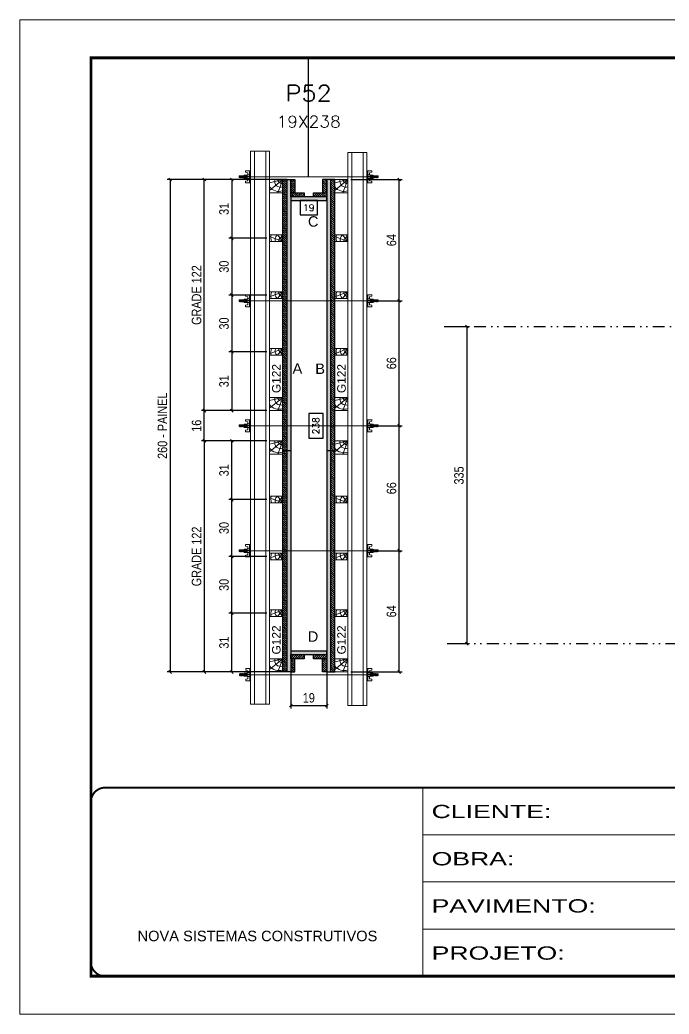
# Model space of a CAD drawing. Extents: x 2949 to 9203, y -16089 to 12527.
# Drawn here: x 2949 to 3635, y -11495 to -10445 of the extents above; entities that cross this region are included whole.
import ezdxf
from ezdxf.enums import TextEntityAlignment as Align

# ---------------------------------------------------------------- set-up
doc = ezdxf.new("R2010")
doc.units = 0
for name, pattern in [('CONTINUO', [0]), ('DASHED', [0.75, 0.5, -0.25]), ('DIVIDE2', [0.625, 0.25, -0.125, 0, -0.125, 0, -0.125]), ('HIDDEN', [0.375, 0.25, -0.125])]:
    doc.linetypes.add(name, pattern=pattern)
for name, color, linetype in [('CHAPA', 1, 'Continuous'), ('COTA', 241, 'Continuous'), ('Cota Seção (2x)', 4, 'Continuous'), ('cotas', 4, 'Continuous'), ('MEIO_PONT', 93, 'Continuous'), ('Nível', 160, 'Continuous'), ('Painéis', 200, 'Continuous'), ('SARRAFO', 251, 'Continuous'), ('Texto de Titulo', 7, 'Continuous'), ('Texto Qtd Sarr', 242, 'Continuous'), ('TEXTO_GERAL', 7, 'Continuous')]:
    doc.layers.add(name, color=color, linetype=linetype)
for name, color, linetype, lineweight in [('Folhas', 255, 'Continuous', 9), ('Hachura', 251, 'Continuous', 9), ('Madeira', 126, 'Continuous', 18), ('Perfil Metálico', 224, 'Continuous', 18), ('SARRAFO DE PRESSAO', 251, 'DASHED', 9), ('Texto Seção', 7, 'Continuous', 15)]:
    doc.layers.add(name, color=color, linetype=linetype, lineweight=lineweight)
doc.styles.add('ARIAL', font='arial.ttf')
doc.styles.add('COTA TECNICA', font='techl___.ttf', dxfattribs={"height": 10})
doc.styles.add('COTA TECNICA 2X', font='techl___.ttf', dxfattribs={"height": 10})
doc.styles.add('ROMANS', font='romans.shx')
doc.styles.add('SANSSERIF', font='sas_____.pfb')
doc.styles.add('Tecnologia', font='')
doc.styles.get('Tecnologia').set_extended_font_data('Forgotten Futurist')
doc.dimstyles.new('PAINEL', dxfattribs={"dimtxt": 10, "dimasz": 3, "dimexe": 3, "dimexo": 3, "dimgap": 3, "dimtad": 1, "dimdec": 1, "dimzin": 12, "dimdsep": 46, "dimtxsty": 'COTA TECNICA', "dimblk1": 'OBLIQUE', "dimblk2": 'OBLIQUE', "dimsah": 1, "dimcen": 0.9, "dimclrd": 4, "dimclre": 4, "dimclrt": 240, "dimadec": 1, "dimazin": 3, "dimtfac": 1, "dimtdec": 1, "dimtmove": 0, "dimatfit": 3, "dimfxl": 1, "dimtolj": 1, "dimtzin": 12, "dimarcsym": 0})
doc.dimstyles.new('SECAO PILAR', dxfattribs={"dimtxt": 10, "dimasz": 3, "dimexe": 3, "dimexo": 3, "dimgap": 3, "dimtad": 1, "dimdec": 1, "dimlfac": 0.5, "dimzin": 12, "dimdsep": 46, "dimtxsty": 'COTA TECNICA 2X', "dimblk1": 'OBLIQUE', "dimblk2": 'OBLIQUE', "dimsah": 1, "dimcen": 0.9, "dimclrd": 256, "dimclre": 256, "dimclrt": 256, "dimadec": 1, "dimazin": 3, "dimtfac": 1, "dimtdec": 1, "dimtmove": 0, "dimatfit": 3, "dimfxl": 1, "dimtolj": 1, "dimtzin": 12, "dimarcsym": 0})
doc.dimstyles.new('SECÇÃO 2', dxfattribs={"dimtxt": 7, "dimasz": 6, "dimexe": 0.18, "dimexo": 2, "dimgap": -4, "dimtad": 3, "dimdec": 1, "dimlfac": 0.5, "dimzin": 12, "dimdsep": 46, "dimtxsty": 'ROMANS', "dimblk": 'ARCHTICK', "dimcen": 0.09, "dimse1": 1, "dimse2": 1, "dimsd1": 1, "dimsd2": 1, "dimclrd": 180, "dimclre": 5, "dimclrt": 1, "dimadec": 0, "dimazin": 3, "dimtfac": 1, "dimtdec": 1, "dimtofl": 0, "dimtmove": 0, "dimatfit": 3, "dimldrblk": 'ARCHTICK', "dimfxl": 1, "dimtolj": 1, "dimtzin": 0, "dimarcsym": 0})
pattern_1 = [(135, (-19656.3511, -1489.446), (-1.12253202, -1.12253202), [])]
pattern_2 = [(135, (-19664.7511, -1624.4658), (-1.12253202, -1.12253202), [])]

# ---------------------------------------------------------------- blocks, each defined once
blk = doc.blocks.new('9999999999')
at = {"color": 30, "linetype": 'CONTINUO'}
for p, q in [((98564.6, 34230.2), (98564.6, 34429.4)), ((98564.6, 34379.6), (99584, 34379.6)), ((98564.6, 34329.8), (99488, 34329.8)), ((98564.6, 34280), (99488, 34280))]:
    blk.add_line(p, q, dxfattribs=at)
at = {"color": 30, "linetype": 'CONTINUO', "const_width": 2}
blk.add_lwpolyline([(99584, 34230.2), (99584, 34414.4, 0.414214), (99569, 34429.4), (98229, 34429.4, 0.414214), (98214, 34414.4), (98214, 34245.2, 0.414214), (98229, 34230.2), (99584, 34230.2)], format="xyb", dxfattribs=at)
at = {"layer": 'Folhas'}
blk.add_lwpolyline([(98139, 34190.2), (99624, 34190.2), (99624, 35240.2), (98139, 35240.2)], close=True, dxfattribs=at)
at = {"layer": 'Folhas', "color": 30, "const_width": 3}
blk.add_lwpolyline([(98214, 34230.2), (99584, 34230.2), (99584, 35200.2), (98214, 35200.2)], close=True, dxfattribs=at)
at = {"color": 7, "linetype": 'Continuous', "ltscale": 5, "style": 'ARIAL'}
blk.add_text('NOVA SISTEMAS CONSTRUTIVOS', height=11.059, dxfattribs=at).set_placement((98263.2, 34267.2))
at = {"layer": 'Folhas', "color": 7, "style": 'Tecnologia', "width": 1.5}
for s, p in [('CLIENTE:', (98573.7, 34397.2)), ('OBRA:', (98573.7, 34347.3)), ('PAVIMENTO:', (98573.7, 34297.5)), ('PROJETO:', (98573.7, 34247.7))]:
    blk.add_text(s, height=14, dxfattribs=at).set_placement(p)
blk = doc.blocks.new('titulo1')
at = {"layer": 'Defpoints', "color": 252, "linetype": 'HIDDEN', "ltscale": 2}
blk.add_line((0, 0), (0, 125), dxfattribs=at)
at = {"layer": 'Defpoints', "style": 'ROMANS', "oblique": 15}
blk.add_attdef('FOLHA', text='', height=10, dxfattribs=at).set_placement((0, 15.6), align=Align.MIDDLE_CENTER)
at = {"layer": 'Texto Qtd Sarr', "color": 3, "style": 'ROMANS', "oblique": 15}
for tag, height, p in [('TITULO', 17, (0, 71.4)), ('SEÇÃO', 12, (0, 41.5))]:
    blk.add_attdef(tag, text='', height=height, dxfattribs=at).set_placement(p, align=Align.MIDDLE_CENTER)
blk = doc.blocks.new('*D3016')
at = {"layer": 'Cota Seção (2x)', "color": 180, "lineweight": -2, "transparency": 16777216}
for p, q in [((3263.1, -10635.6), (3245.1, -10635.6)), ((3245.1, -10635.6), (3245.1, -10650.6)), ((3263.1, -10650.6), (3263.1, -10635.6)), ((3245.1, -10650.6), (3263.1, -10650.6))]:
    blk.add_line(p, q, dxfattribs=at)
at = {"layer": 'Defpoints', "color": 0, "transparency": 16777216}
for p in [(3235.1, -10652.7), (3235.1, -10654.6), (3273.1, -10652.7)]:
    blk.add_point(p, dxfattribs=at)
at = {"layer": 'Cota Seção (2x)', "color": 1, "transparency": 16777216, "insert": (3254.1, -10643.1), "char_height": 7, "attachment_point": 5, "style": 'ROMANS'}
blk.add_mtext('\\A1;19', dxfattribs=at)
blk = doc.blocks.new('_ArchTick')
at = {"color": 0, "linetype": 'ByBlock', "const_width": 0.15}
blk.add_lwpolyline([(-0.5, -0.5), (0.5, 0.5)], dxfattribs=at)
blk = doc.blocks.new('_Oblique')
at = {"color": 0, "linetype": 'ByBlock', "lineweight": -2}
blk.add_line((-0.5, -0.5), (0.5, 0.5), dxfattribs=at)
blk = doc.blocks.new('*D3017')
at = {"layer": 'COTA', "lineweight": -2, "transparency": 16777216}
for p, q in [((3231.4, -10613.4), (3104.7, -10613.4)), ((3107.7, -10613.4), (3107.7, -11133.4)), ((3231.4, -11133.4), (3104.7, -11133.4))]:
    blk.add_line(p, q, dxfattribs=at)
at = {"layer": 'Defpoints', "color": 0, "transparency": 16777216}
for p in [(3234.4, -10613.4), (3107.7, -11133.4), (3234.4, -11133.4)]:
    blk.add_point(p, dxfattribs=at)
at = {"layer": 'COTA', "lineweight": -2, "transparency": 16777216, "xscale": 3, "yscale": 3, "zscale": 3}
for p, rotation in [((3107.7, -10613.4), 90), ((3107.7, -11133.4), 270)]:
    blk.add_blockref('_Oblique', p, dxfattribs=dict(at, rotation=rotation))
at = {"layer": 'COTA', "transparency": 16777216, "insert": (3099.6, -10873.4), "char_height": 10, "attachment_point": 5, "rotation": 90, "style": 'COTA TECNICA 2X'}
blk.add_mtext('\\A1;260 - PAINEL', dxfattribs=at)
blk = doc.blocks.new('C')
at = {"layer": 'Hachura', "color": 0}
for p, q in [((0, 3.22), (0, -3.22)), ((0.45, 3.22), (0, 3.22)), ((0.46, 3.16), (0, 3.16)), ((0.46, 3.05), (0, 3.05)), ((0.46, 2.88), (0, 2.88)), ((0, 2.75), (0, -1.16)), ((0.46, 2.65), (0, 2.65)), ((0.46, 2.23), (0, 2.23)), ((0.46, 1.51), (0, 1.51)), ((0.39, 0.49), (0.17, 0.49)), ((0.45, -3.23), (0.45, 3.22)), ((0.45, 3.22), (2.58, 3.22)), ((1.74, 0.97), (0.45, 0.97)), ((1.45, 0.1), (0.45, 0.1)), ((1.35, 1.94), (1.35, 0.96)), ((2.58, 2.39), (1.47, 2.09)), ((1.74, -0.97), (1.74, 0.97)), ((1.74, 0.97), (1.74, 0.84)), ((1.74, 0.97), (1.74, 0.84)), ((1.74, 0.84), (3.35, 0.84)), ((3.35, 0.45), (1.74, 0.45)), ((2.58, 3.22), (2.58, 2.39)), ((3.32, 0.84), (3.32, -0.84)), ((3.35, 0.84), (3.35, -0.84)), ((3.68, 0.45), (3.35, 0.45)), ((3.84, -0.52), (3.35, 0.45)), ((3.35, 0.06), (3.67, -0.57)), ((3.68, 0.45), (4.16, -0.52)), ((3.72, 0.5), (4.25, -0.57)), ((4.37, -0.55), (3.83, 0.53)), ((4.15, 0.45), (3.93, 0.45)), ((4.42, -0.52), (3.93, 0.45)), ((4.15, 0.45), (4.26, 0.45)), ((4.26, 0.45), (4.74, -0.52)), ((4.3, 0.5), (4.83, -0.57)), ((4.95, -0.55), (4.41, 0.53)), ((4.51, 0.45), (4.84, 0.45)), ((5, -0.52), (4.51, 0.45)), ((4.84, 0.45), (5.32, -0.52)), ((4.88, 0.5), (5.41, -0.57)), ((5.53, -0.55), (4.99, 0.53)), ((5.58, -0.52), (5.09, 0.45)), ((5.42, 0.45), (5.09, 0.45)), ((5.58, -0.52), (5.09, 0.45)), ((5.42, 0.45), (5.74, -0.19)), ((5.46, 0.5), (5.74, -0.07)), ((5.74, 0.19), (5.57, 0.53)), ((5.74, 0.32), (5.68, 0.45)), ((5.68, 0.45), (5.74, 0.45)), ((5.74, 0.45), (5.9, 0.29)), ((5.74, 0.45), (5.74, -0.52)), ((5.9, -0.36), (5.9, 0.29)), ((0.45, 0), (0, 0)), ((0.46, -1.52), (0, -1.52)), ((0.46, -2.23), (0, -2.23)), ((0.46, -2.65), (0, -2.65)), ((0.46, -2.88), (0, -2.88)), ((0.46, -3.05), (0, -3.05)), ((0.46, -3.16), (0, -3.16)), ((0, -3.22), (2.57, -3.22)), ((0.08, -0.48), (0.29, -0.48)), ((0.29, -0.48), (0.4, -0.48)), ((0.45, 0), (0.45, -0.97)), ((0.45, -0.16), (1.45, -0.16)), ((0.45, -0.65), (0.45, -0.32)), ((0.45, -3.23), (0.45, -0.65)), ((0.45, -0.97), (1.74, -0.97)), ((1.35, -1.94), (1.35, -0.97)), ((2.58, -2.39), (1.47, -2.1)), ((3.35, -0.32), (1.74, -0.32)), ((3.35, -0.84), (1.74, -0.84)), ((2.58, -3.23), (2.58, -2.39)), ((3.35, -0.07), (3.58, -0.52)), ((3.35, -0.52), (3.58, -0.52)), ((3.84, -0.52), (4.16, -0.52)), ((4.42, -0.52), (4.74, -0.52)), ((4.63, -0.52), (4.74, -0.52)), ((5, -0.52), (5.32, -0.52)), ((5.58, -0.52), (5.74, -0.52)), ((5.74, -0.52), (5.9, -0.36)), ((5.74, -0.52), (5.74, -0.52))]:
    blk.add_line(p, q, dxfattribs=at)
for centre, radius, start, end in [((1.52, 1.94), 0.161, 104.7436, 180), ((1.44, -0.03), 0.129, 272.695, 87.305), ((3.81, 0.39), 0.143, 25.5688, 154.4312), ((4.39, 0.39), 0.143, 25.5688, 154.4312), ((4.97, 0.39), 0.143, 25.5688, 154.4312), ((5.55, 0.39), 0.143, 25.5688, 154.4312), ((0.17, -0.37), 0.174, 221.744, 317.8592), ((1.52, -1.94), 0.161, 180, 255.2564), ((3.71, -0.4), 0.174, 222.1408, 318.256), ((4.29, -0.4), 0.174, 222.1408, 318.256), ((4.87, -0.4), 0.174, 222.1408, 318.256), ((5.45, -0.4), 0.174, 222.1408, 318.256), ((5.61, -0.4), 0.174, 317.8592, 318.256)]:
    blk.add_arc(centre, radius, start, end, dxfattribs=at)
blk = doc.blocks.new('PONTALETE')
at = {"layer": 'Madeira'}
for q in [(2.71, 7), (7, 5.76), (7, 1.74)]:
    blk.add_line((0, 0), q, dxfattribs=at)
blk.add_lwpolyline([(0, 0), (7, 0), (7, 7), (0, 7)], close=True, dxfattribs=at)
for centre, radius, start, end in [((2.04, 0.06), 6.23, 37.2818, 109.0913), ((1.09, 0.9), 3.19, 343.603, 109.9847), ((-0.21, -0.78), 3.09, 14.6322, 86.0383)]:
    blk.add_arc(centre, radius, start, end, dxfattribs=at)
blk = doc.blocks.new('MEIO PONTALETE')
at = {"layer": 'Madeira'}
for q in [(2.71, 7), (3.5, 2.88), (3.5, 0.87)]:
    blk.add_line((0, 0), q, dxfattribs=at)
blk.add_lwpolyline([(0, 0), (3.5, 0), (3.5, 7), (0, 7)], close=True, dxfattribs=at)
for centre, radius, start, end in [((2.04, 0.06), 6.23, 76.4499, 109.0913), ((1.09, 0.9), 3.19, 40.9063, 109.9847), ((-0.21, -0.78), 3.09, 14.6322, 86.0383)]:
    blk.add_arc(centre, radius, start, end, dxfattribs=at)
blk = doc.blocks.new('*D3050')
at = {"layer": 'COTA', "lineweight": -2, "transparency": 16777216}
for p, q in [((3209.7, -10613.4), (3169.8, -10613.4)), ((3172.8, -10613.4), (3172.8, -10675.4)), ((3209.7, -10675.4), (3169.8, -10675.4))]:
    blk.add_line(p, q, dxfattribs=at)
at = {"layer": 'Defpoints', "color": 0, "transparency": 16777216}
for p in [(3212.7, -10613.4), (3172.8, -10675.4), (3212.7, -10675.4)]:
    blk.add_point(p, dxfattribs=at)
at = {"layer": 'COTA', "lineweight": -2, "transparency": 16777216, "xscale": 3, "yscale": 3, "zscale": 3}
for p, rotation in [((3172.8, -10613.4), 90), ((3172.8, -10675.4), 270)]:
    blk.add_blockref('_Oblique', p, dxfattribs=dict(at, rotation=rotation))
at = {"layer": 'COTA', "transparency": 16777216, "insert": (3164.6, -10644.4), "char_height": 10, "attachment_point": 5, "rotation": 90, "style": 'COTA TECNICA 2X'}
blk.add_mtext('\\A1;31', dxfattribs=at)
blk = doc.blocks.new('*D3051')
at = {"layer": 'COTA', "lineweight": -2, "transparency": 16777216}
for p, q in [((3209.7, -10675.4), (3169.8, -10675.4)), ((3172.8, -10675.4), (3172.8, -10735.4)), ((3209.7, -10735.4), (3169.8, -10735.4))]:
    blk.add_line(p, q, dxfattribs=at)
at = {"layer": 'Defpoints', "color": 0, "transparency": 16777216}
for p in [(3212.7, -10675.4), (3172.8, -10735.4), (3212.7, -10735.4)]:
    blk.add_point(p, dxfattribs=at)
at = {"layer": 'COTA', "lineweight": -2, "transparency": 16777216, "xscale": 3, "yscale": 3, "zscale": 3}
for p, rotation in [((3172.8, -10675.4), 90), ((3172.8, -10735.4), 270)]:
    blk.add_blockref('_Oblique', p, dxfattribs=dict(at, rotation=rotation))
at = {"layer": 'COTA', "transparency": 16777216, "insert": (3164.6, -10705.4), "char_height": 10, "attachment_point": 5, "rotation": 90, "style": 'COTA TECNICA 2X'}
blk.add_mtext('\\A1;30', dxfattribs=at)
blk = doc.blocks.new('*D3052')
at = {"layer": 'COTA', "lineweight": -2, "transparency": 16777216}
for p, q in [((3209.7, -10735.4), (3169.8, -10735.4)), ((3172.8, -10735.4), (3172.8, -10795.4)), ((3209.7, -10795.4), (3169.8, -10795.4))]:
    blk.add_line(p, q, dxfattribs=at)
at = {"layer": 'Defpoints', "color": 0, "transparency": 16777216}
for p in [(3212.7, -10735.4), (3172.8, -10795.4), (3212.7, -10795.4)]:
    blk.add_point(p, dxfattribs=at)
at = {"layer": 'COTA', "lineweight": -2, "transparency": 16777216, "xscale": 3, "yscale": 3, "zscale": 3}
for p, rotation in [((3172.8, -10735.4), 90), ((3172.8, -10795.4), 270)]:
    blk.add_blockref('_Oblique', p, dxfattribs=dict(at, rotation=rotation))
at = {"layer": 'COTA', "transparency": 16777216, "insert": (3164.6, -10765.4), "char_height": 10, "attachment_point": 5, "rotation": 90, "style": 'COTA TECNICA 2X'}
blk.add_mtext('\\A1;30', dxfattribs=at)
blk = doc.blocks.new('*D3053')
at = {"layer": 'COTA', "lineweight": -2, "transparency": 16777216}
for p, q in [((3209.7, -10795.4), (3169.8, -10795.4)), ((3172.8, -10795.4), (3172.8, -10857.4)), ((3209.7, -10857.4), (3169.8, -10857.4))]:
    blk.add_line(p, q, dxfattribs=at)
at = {"layer": 'Defpoints', "color": 0, "transparency": 16777216}
for p in [(3212.7, -10795.4), (3172.8, -10857.4), (3212.7, -10857.4)]:
    blk.add_point(p, dxfattribs=at)
at = {"layer": 'COTA', "lineweight": -2, "transparency": 16777216, "xscale": 3, "yscale": 3, "zscale": 3}
for p, rotation in [((3172.8, -10795.4), 90), ((3172.8, -10857.4), 270)]:
    blk.add_blockref('_Oblique', p, dxfattribs=dict(at, rotation=rotation))
at = {"layer": 'COTA', "transparency": 16777216, "insert": (3164.6, -10826.4), "char_height": 10, "attachment_point": 5, "rotation": 90, "style": 'COTA TECNICA 2X'}
blk.add_mtext('\\A1;31', dxfattribs=at)
blk = doc.blocks.new('*D3054')
at = {"layer": 'COTA', "lineweight": -2, "transparency": 16777216}
for p, q in [((3209.7, -10613.4), (3140.7, -10613.4)), ((3143.7, -10857.4), (3143.7, -10613.4)), ((3209.7, -10857.4), (3140.7, -10857.4))]:
    blk.add_line(p, q, dxfattribs=at)
at = {"layer": 'Defpoints', "color": 0, "transparency": 16777216}
for p in [(3143.7, -10613.4), (3212.7, -10613.4), (3212.7, -10857.4)]:
    blk.add_point(p, dxfattribs=at)
at = {"layer": 'COTA', "lineweight": -2, "transparency": 16777216, "xscale": 3, "yscale": 3, "zscale": 3}
for p, rotation in [((3143.7, -10613.4), 90), ((3143.7, -10857.4), 270)]:
    blk.add_blockref('_Oblique', p, dxfattribs=dict(at, rotation=rotation))
at = {"layer": 'COTA', "transparency": 16777216, "insert": (3135.6, -10735.4), "char_height": 10, "attachment_point": 5, "rotation": 90, "style": 'COTA TECNICA 2X'}
blk.add_mtext('\\A1;GRADE 122', dxfattribs=at)
blk = doc.blocks.new('*D3018')
at = {"layer": 'COTA', "lineweight": -2, "transparency": 16777216}
for p, q in [((3209.7, -11071.4), (3169.8, -11071.4)), ((3172.8, -11133.4), (3172.8, -11071.4)), ((3209.7, -11133.4), (3169.8, -11133.4))]:
    blk.add_line(p, q, dxfattribs=at)
at = {"layer": 'Defpoints', "color": 0, "transparency": 16777216}
for p in [(3172.8, -11071.4), (3212.7, -11071.4), (3212.7, -11133.4)]:
    blk.add_point(p, dxfattribs=at)
at = {"layer": 'COTA', "lineweight": -2, "transparency": 16777216, "xscale": 3, "yscale": 3, "zscale": 3}
for p, rotation in [((3172.8, -11071.4), 90), ((3172.8, -11133.4), 270)]:
    blk.add_blockref('_Oblique', p, dxfattribs=dict(at, rotation=rotation))
at = {"layer": 'COTA', "transparency": 16777216, "insert": (3164.6, -11102.4), "char_height": 10, "attachment_point": 5, "rotation": 90, "style": 'COTA TECNICA 2X'}
blk.add_mtext('\\A1;31', dxfattribs=at)
blk = doc.blocks.new('*D3019')
at = {"layer": 'COTA', "lineweight": -2, "transparency": 16777216}
for p, q in [((3209.7, -11011.4), (3169.8, -11011.4)), ((3172.8, -11071.4), (3172.8, -11011.4)), ((3209.7, -11071.4), (3169.8, -11071.4))]:
    blk.add_line(p, q, dxfattribs=at)
at = {"layer": 'Defpoints', "color": 0, "transparency": 16777216}
for p in [(3172.8, -11011.4), (3212.7, -11011.4), (3212.7, -11071.4)]:
    blk.add_point(p, dxfattribs=at)
at = {"layer": 'COTA', "lineweight": -2, "transparency": 16777216, "xscale": 3, "yscale": 3, "zscale": 3}
for p, rotation in [((3172.8, -11011.4), 90), ((3172.8, -11071.4), 270)]:
    blk.add_blockref('_Oblique', p, dxfattribs=dict(at, rotation=rotation))
at = {"layer": 'COTA', "transparency": 16777216, "insert": (3164.6, -11041.4), "char_height": 10, "attachment_point": 5, "rotation": 90, "style": 'COTA TECNICA 2X'}
blk.add_mtext('\\A1;30', dxfattribs=at)
blk = doc.blocks.new('*D3020')
at = {"layer": 'COTA', "lineweight": -2, "transparency": 16777216}
for p, q in [((3209.7, -10951.4), (3169.8, -10951.4)), ((3172.8, -11011.4), (3172.8, -10951.4)), ((3209.7, -11011.4), (3169.8, -11011.4))]:
    blk.add_line(p, q, dxfattribs=at)
at = {"layer": 'Defpoints', "color": 0, "transparency": 16777216}
for p in [(3172.8, -10951.4), (3212.7, -10951.4), (3212.7, -11011.4)]:
    blk.add_point(p, dxfattribs=at)
at = {"layer": 'COTA', "lineweight": -2, "transparency": 16777216, "xscale": 3, "yscale": 3, "zscale": 3}
for p, rotation in [((3172.8, -10951.4), 90), ((3172.8, -11011.4), 270)]:
    blk.add_blockref('_Oblique', p, dxfattribs=dict(at, rotation=rotation))
at = {"layer": 'COTA', "transparency": 16777216, "insert": (3164.6, -10981.4), "char_height": 10, "attachment_point": 5, "rotation": 90, "style": 'COTA TECNICA 2X'}
blk.add_mtext('\\A1;30', dxfattribs=at)
blk = doc.blocks.new('*D3021')
at = {"layer": 'COTA', "lineweight": -2, "transparency": 16777216}
for p, q in [((3209.7, -10889.4), (3169.8, -10889.4)), ((3172.8, -10951.4), (3172.8, -10889.4)), ((3209.7, -10951.4), (3169.8, -10951.4))]:
    blk.add_line(p, q, dxfattribs=at)
at = {"layer": 'Defpoints', "color": 0, "transparency": 16777216}
for p in [(3172.8, -10889.4), (3212.7, -10889.4), (3212.7, -10951.4)]:
    blk.add_point(p, dxfattribs=at)
at = {"layer": 'COTA', "lineweight": -2, "transparency": 16777216, "xscale": 3, "yscale": 3, "zscale": 3}
for p, rotation in [((3172.8, -10889.4), 90), ((3172.8, -10951.4), 270)]:
    blk.add_blockref('_Oblique', p, dxfattribs=dict(at, rotation=rotation))
at = {"layer": 'COTA', "transparency": 16777216, "insert": (3164.6, -10920.4), "char_height": 10, "attachment_point": 5, "rotation": 90, "style": 'COTA TECNICA 2X'}
blk.add_mtext('\\A1;31', dxfattribs=at)
blk = doc.blocks.new('*D3022')
at = {"layer": 'COTA', "lineweight": -2, "transparency": 16777216}
for p, q in [((3209.7, -10889.4), (3140.7, -10889.4)), ((3143.7, -10889.4), (3143.7, -11133.4)), ((3209.7, -11133.4), (3140.7, -11133.4))]:
    blk.add_line(p, q, dxfattribs=at)
at = {"layer": 'Defpoints', "color": 0, "transparency": 16777216}
for p in [(3212.7, -10889.4), (3143.7, -11133.4), (3212.7, -11133.4)]:
    blk.add_point(p, dxfattribs=at)
at = {"layer": 'COTA', "lineweight": -2, "transparency": 16777216, "xscale": 3, "yscale": 3, "zscale": 3}
for p, rotation in [((3143.7, -10889.4), 90), ((3143.7, -11133.4), 270)]:
    blk.add_blockref('_Oblique', p, dxfattribs=dict(at, rotation=rotation))
at = {"layer": 'COTA', "transparency": 16777216, "insert": (3135.6, -11011.4), "char_height": 10, "attachment_point": 5, "rotation": 90, "style": 'COTA TECNICA 2X'}
blk.add_mtext('\\A1;GRADE 122', dxfattribs=at)
blk = doc.blocks.new('*D3055')
at = {"layer": 'COTA', "lineweight": -2, "transparency": 16777216}
for p, q in [((3209.7, -10857.4), (3140.7, -10857.4)), ((3143.7, -10889.4), (3143.7, -10857.4)), ((3209.7, -10889.4), (3140.7, -10889.4))]:
    blk.add_line(p, q, dxfattribs=at)
at = {"layer": 'Defpoints', "color": 0, "transparency": 16777216}
for p in [(3143.7, -10857.4), (3212.7, -10857.4), (3212.7, -10889.4)]:
    blk.add_point(p, dxfattribs=at)
at = {"layer": 'COTA', "lineweight": -2, "transparency": 16777216, "xscale": 3, "yscale": 3, "zscale": 3}
for p, rotation in [((3143.7, -10857.4), 90), ((3143.7, -10889.4), 270)]:
    blk.add_blockref('_Oblique', p, dxfattribs=dict(at, rotation=rotation))
at = {"layer": 'COTA', "transparency": 16777216, "insert": (3135.6, -10873.4), "char_height": 10, "attachment_point": 5, "rotation": 90, "style": 'COTA TECNICA 2X'}
blk.add_mtext('\\A1;16', dxfattribs=at)
blk = doc.blocks.new('*D3056')
at = {"layer": 'COTA', "lineweight": -2, "transparency": 16777216}
for p, q in [((3325, -11005.4), (3352.5, -11005.4)), ((3349.5, -11133.4), (3349.5, -11005.4)), ((3298.5, -11133.4), (3352.5, -11133.4))]:
    blk.add_line(p, q, dxfattribs=at)
at = {"layer": 'Defpoints', "color": 0, "transparency": 16777216}
for p in [(3322, -11005.4), (3349.5, -11005.4), (3295.5, -11133.4)]:
    blk.add_point(p, dxfattribs=at)
at = {"layer": 'COTA', "lineweight": -2, "transparency": 16777216, "xscale": 3, "yscale": 3, "zscale": 3}
for p, rotation in [((3349.5, -11005.4), 90), ((3349.5, -11133.4), 270)]:
    blk.add_blockref('_Oblique', p, dxfattribs=dict(at, rotation=rotation))
at = {"layer": 'COTA', "transparency": 16777216, "insert": (3341.4, -11069.4), "char_height": 10, "attachment_point": 5, "rotation": 90, "style": 'COTA TECNICA 2X'}
blk.add_mtext('\\A1;64', dxfattribs=at)
blk = doc.blocks.new('*D3057')
at = {"layer": 'COTA', "lineweight": -2, "transparency": 16777216}
for p, q in [((3318.4, -10873.4), (3352.5, -10873.4)), ((3349.5, -11005.4), (3349.5, -10873.4)), ((3325, -11005.4), (3352.5, -11005.4))]:
    blk.add_line(p, q, dxfattribs=at)
at = {"layer": 'Defpoints', "color": 0, "transparency": 16777216}
for p in [(3315.4, -10873.4), (3349.5, -10873.4), (3322, -11005.4)]:
    blk.add_point(p, dxfattribs=at)
at = {"layer": 'COTA', "lineweight": -2, "transparency": 16777216, "xscale": 3, "yscale": 3, "zscale": 3}
for p, rotation in [((3349.5, -10873.4), 90), ((3349.5, -11005.4), 270)]:
    blk.add_blockref('_Oblique', p, dxfattribs=dict(at, rotation=rotation))
at = {"layer": 'COTA', "transparency": 16777216, "insert": (3341.4, -10939.4), "char_height": 10, "attachment_point": 5, "rotation": 90, "style": 'COTA TECNICA 2X'}
blk.add_mtext('\\A1;66', dxfattribs=at)
blk = doc.blocks.new('*D3058')
at = {"layer": 'COTA', "lineweight": -2, "transparency": 16777216}
for p, q in [((3318.4, -10741.4), (3352.5, -10741.4)), ((3349.5, -10873.4), (3349.5, -10741.4)), ((3318.4, -10873.4), (3352.5, -10873.4))]:
    blk.add_line(p, q, dxfattribs=at)
at = {"layer": 'Defpoints', "color": 0, "transparency": 16777216}
for p in [(3315.4, -10741.4), (3349.5, -10741.4), (3315.4, -10873.4)]:
    blk.add_point(p, dxfattribs=at)
at = {"layer": 'COTA', "lineweight": -2, "transparency": 16777216, "xscale": 3, "yscale": 3, "zscale": 3}
for p, rotation in [((3349.5, -10741.4), 90), ((3349.5, -10873.4), 270)]:
    blk.add_blockref('_Oblique', p, dxfattribs=dict(at, rotation=rotation))
at = {"layer": 'COTA', "transparency": 16777216, "insert": (3341.4, -10807.4), "char_height": 10, "attachment_point": 5, "rotation": 90, "style": 'COTA TECNICA 2X'}
blk.add_mtext('\\A1;66', dxfattribs=at)
blk = doc.blocks.new('*D3059')
at = {"layer": 'COTA', "lineweight": -2, "transparency": 16777216}
for p, q in [((3298.5, -10613.4), (3352.5, -10613.4)), ((3349.5, -10741.4), (3349.5, -10613.4)), ((3318.4, -10741.4), (3352.5, -10741.4))]:
    blk.add_line(p, q, dxfattribs=at)
at = {"layer": 'Defpoints', "color": 0, "transparency": 16777216}
for p in [(3295.5, -10613.4), (3349.5, -10613.4), (3315.4, -10741.4)]:
    blk.add_point(p, dxfattribs=at)
at = {"layer": 'COTA', "lineweight": -2, "transparency": 16777216, "xscale": 3, "yscale": 3, "zscale": 3}
for p, rotation in [((3349.5, -10613.4), 90), ((3349.5, -10741.4), 270)]:
    blk.add_blockref('_Oblique', p, dxfattribs=dict(at, rotation=rotation))
at = {"layer": 'COTA', "transparency": 16777216, "insert": (3341.4, -10677.4), "char_height": 10, "attachment_point": 5, "rotation": 90, "style": 'COTA TECNICA 2X'}
blk.add_mtext('\\A1;64', dxfattribs=at)
blk = doc.blocks.new('*D3060')
at = {"layer": 'COTA', "lineweight": -2, "transparency": 16777216}
for p, q in [((3235.1, -11118), (3235.1, -11171.9)), ((3273.1, -11118), (3273.1, -11171.9)), ((3235.1, -11168.9), (3273.1, -11168.9))]:
    blk.add_line(p, q, dxfattribs=at)
at = {"layer": 'Defpoints', "color": 0, "transparency": 16777216}
for p in [(3235.1, -11115), (3273.1, -11115), (3273.1, -11168.9)]:
    blk.add_point(p, dxfattribs=at)
at = {"layer": 'COTA', "lineweight": -2, "transparency": 16777216, "xscale": 3, "yscale": 3, "zscale": 3, "rotation": 180}
blk.add_blockref('_Oblique', (3235.1, -11168.9), dxfattribs=at)
at = {"layer": 'COTA', "lineweight": -2, "transparency": 16777216, "xscale": 3, "yscale": 3, "zscale": 3}
blk.add_blockref('_Oblique', (3273.1, -11168.9), dxfattribs=at)
at = {"layer": 'COTA', "transparency": 16777216, "insert": (3254.1, -11160.8), "char_height": 10, "attachment_point": 5, "style": 'COTA TECNICA 2X'}
blk.add_mtext('\\A1;19', dxfattribs=at)
blk = doc.blocks.new('*D3023')
at = {"layer": 'COTA', "color": 180, "lineweight": -2, "transparency": 16777216}
for p, q in [((3269.1, -10860.4), (3254.1, -10860.4)), ((3254.1, -10860.4), (3254.1, -10886.4)), ((3269.1, -10886.4), (3269.1, -10860.4)), ((3254.1, -10886.4), (3269.1, -10886.4))]:
    blk.add_line(p, q, dxfattribs=at)
at = {"layer": 'Defpoints', "color": 0, "transparency": 16777216}
for p in [(3273.1, -10635.4), (3273.1, -11111.4), (3273.1, -11111.4)]:
    blk.add_point(p, dxfattribs=at)
at = {"layer": 'COTA', "color": 1, "transparency": 16777216, "insert": (3261.6, -10873.4), "char_height": 7, "attachment_point": 5, "rotation": 90, "style": 'ROMANS'}
blk.add_mtext('\\A1;238', dxfattribs=at)
blk = doc.blocks.new('*D3061')
at = {"layer": 'cotas', "color": 4, "linetype": 'ByBlock', "lineweight": -2, "transparency": 16777216}
for p, q in [((3400.2, -10768.5), (3423.9, -10768.5)), ((3420.9, -10768.5), (3420.9, -11103.5)), ((3400.2, -11103.5), (3423.9, -11103.5))]:
    blk.add_line(p, q, dxfattribs=at)
at = {"layer": 'Defpoints', "color": 0, "linetype": 'ByBlock', "transparency": 16777216}
for p in [(3397.2, -10768.5), (3397.2, -11103.5), (3420.9, -11103.5)]:
    blk.add_point(p, dxfattribs=at)
at = {"layer": 'cotas', "color": 4, "linetype": 'ByBlock', "lineweight": -2, "transparency": 16777216, "xscale": 3, "yscale": 3, "zscale": 3}
for p, rotation in [((3420.9, -10768.5), 90), ((3420.9, -11103.5), 270)]:
    blk.add_blockref('_Oblique', p, dxfattribs=dict(at, rotation=rotation))
at = {"layer": 'cotas', "color": 240, "linetype": 'ByBlock', "transparency": 16777216, "insert": (3412.7, -10925.9), "char_height": 10, "attachment_point": 5, "rotation": 90, "style": 'COTA TECNICA'}
blk.add_mtext('\\A1;335', dxfattribs=at)

msp = doc.modelspace()

# ---------------------------------------------------------------- hatches: boundary and pattern name
at = {"layer": 'Hachura'}
h = msp.add_hatch(dxfattribs=at)
h.set_pattern_fill('ANSI31', color=256, scale=0.5, angle=450, style=0)
h.set_pattern_definition(pattern_2)
h.paths.add_polyline_path([(3226.66, -10613.4), (3231.06, -10613.4), (3231.06, -11133.42), (3226.66, -11133.42)])
h = msp.add_hatch(color=256, dxfattribs=at)
h.dxf.hatch_style = 1
h.paths.add_polyline_path([(3235.06, -11133.42), (3231.06, -11133.42), (3231.06, -10613.4), (3235.06, -10613.4)])
h = msp.add_hatch(dxfattribs=at)
h.set_pattern_fill('ANSI31', color=256, scale=0.5, angle=450, style=0)
h.set_pattern_definition(pattern_1)
h.paths.add_polyline_path([(3235.06, -10627.4), (3239.46, -10627.4), (3239.46, -10613.4), (3235.06, -10613.4)])
h = msp.add_hatch(dxfattribs=at)
h.set_pattern_fill('ANSI31', color=256, scale=0.5, angle=450, style=0)
h.set_pattern_definition(pattern_1)
h.paths.add_polyline_path([(3273.06, -10627.4), (3268.66, -10627.4), (3268.66, -10613.4), (3273.06, -10613.4)])
h = msp.add_hatch(color=256, dxfattribs=at)
h.dxf.hatch_style = 1
h.paths.add_polyline_path([(3273.06, -11133.42), (3277.06, -11133.42), (3277.06, -10613.4), (3273.06, -10613.4)])
h = msp.add_hatch(dxfattribs=at)
h.set_pattern_fill('ANSI31', color=256, scale=0.5, angle=450, style=0)
h.set_pattern_definition(pattern_2)
h.paths.add_polyline_path([(3281.46, -10613.4), (3277.06, -10613.4), (3277.06, -11133.42), (3281.46, -11133.42)])
h = msp.add_hatch(dxfattribs=at)
h.set_pattern_fill('ANSI31', color=256, scale=0.5, angle=540, style=0)
h.set_pattern_definition([(225, (-6253.8948, -33556.806), (1.12253202, -1.12253202), [])])
h.paths.add_polyline_path([(3235.06, -10627.4), (3235.06, -10631.8), (3249.06, -10631.8), (3249.06, -10627.4)])
h = msp.add_hatch(color=256, dxfattribs=at)
h.dxf.hatch_style = 1
h.paths.add_polyline_path([(3235.06, -10631.8), (3235.06, -10635.4), (3273.06, -10635.4), (3273.06, -10631.8)])
h = msp.add_hatch(dxfattribs=at)
h.set_pattern_fill('ANSI31', color=256, scale=0.5, angle=540, style=0)
h.set_pattern_definition([(225, (-6229.8948, -33556.806), (1.12253202, -1.12253202), [])])
h.paths.add_polyline_path([(3259.06, -10627.4), (3259.06, -10631.8), (3273.06, -10631.8), (3273.06, -10627.4)])
h = msp.add_hatch(color=256, dxfattribs=at)
h.dxf.hatch_style = 1
h.paths.add_polyline_path([(3235.06, -11111.42), (3235.06, -11115.02), (3273.06, -11115.02), (3273.06, -11111.42)])
h = msp.add_hatch(dxfattribs=at)
h.set_pattern_fill('ANSI31', color=256, scale=0.5, angle=540, style=0)
h.set_pattern_definition([(225, (-6253.8948, -34044.4258), (1.12253202, -1.12253202), [])])
h.paths.add_polyline_path([(3235.06, -11115.02), (3235.06, -11119.42), (3249.06, -11119.42), (3249.06, -11115.02)])
h = msp.add_hatch(dxfattribs=at)
h.set_pattern_fill('ANSI31', color=256, scale=0.5, angle=450, style=0)
h.set_pattern_definition([(135, (-19656.3511, -1630.4658), (-1.12253202, -1.12253202), [])])
h.paths.add_polyline_path([(3235.06, -11119.42), (3239.46, -11119.42), (3239.46, -11133.42), (3235.06, -11133.42)])
h = msp.add_hatch(dxfattribs=at)
h.set_pattern_fill('ANSI31', color=256, scale=0.5, angle=540, style=0)
h.set_pattern_definition([(225, (-6229.8948, -34044.4258), (1.12253202, -1.12253202), [])])
h.paths.add_polyline_path([(3259.06, -11115.02), (3259.06, -11119.42), (3273.06, -11119.42), (3273.06, -11115.02)])
h = msp.add_hatch(dxfattribs=at)
h.set_pattern_fill('ANSI31', color=256, scale=0.5, angle=450, style=0)
h.set_pattern_definition([(135, (-19656.3511, -1630.4658), (-1.12253202, -1.12253202), [])])
h.paths.add_polyline_path([(3273.06, -11119.42), (3268.66, -11119.42), (3268.66, -11133.42), (3273.06, -11133.42)])

# ---------------------------------------------------------------- linework, layer by layer
at = {"layer": 'CHAPA'}
for points in [[(3235.06, -11133.42), (3226.66, -11133.42), (3226.66, -10613.4), (3235.06, -10613.4)], [(3273.06, -11133.42), (3281.46, -11133.42), (3281.46, -10613.4), (3273.06, -10613.4)], [(3235.06, -10631.8), (3235.06, -10635.4), (3273.06, -10635.4), (3273.06, -10631.8)], [(3235.06, -11111.42), (3235.06, -11115.02), (3273.06, -11115.02), (3273.06, -11111.42)]]:
    msp.add_lwpolyline(points, close=True, dxfattribs=at)
at = {"layer": 'COTA', "linetype": 'ByBlock'}
for p, q in [((3231.06, -10613.4), (3231.06, -11133.42)), ((3277.06, -10613.4), (3277.06, -11133.42))]:
    msp.add_line(p, q, dxfattribs=at)
at = {"layer": 'Hachura'}
for p, q in [((3181.67, -10610.48), (3322.39, -10610.47)), ((3181.68, -10741.42), (3322.4, -10741.41)), ((3181.69, -10873.42), (3322.4, -10873.41)), ((3181.69, -11005.42), (3322.41, -11005.41)), ((3181.79, -11136.34), (3322.51, -11136.33))]:
    msp.add_line(p, q, dxfattribs=at)
at = {"layer": 'Madeira'}
for points in [[(3212.66, -10857.4), (3226.66, -10857.4), (3226.66, -10613.4), (3212.66, -10613.4)], [(3281.46, -10857.4), (3295.46, -10857.4), (3295.46, -10613.4), (3281.46, -10613.4)], [(3212.66, -11133.42), (3226.66, -11133.42), (3226.66, -10889.42), (3212.66, -10889.42)], [(3281.46, -11133.42), (3295.46, -11133.42), (3295.46, -10889.42), (3281.46, -10889.42)]]:
    msp.add_lwpolyline(points, close=True, dxfattribs=at)
at = {"layer": 'Nível', "color": 4, "linetype": 'DIVIDE2', "ltscale": 50}
for p, q in [((3397.19, -10768.48), (4394.03, -10768.48)), ((3410.69, -11103.48), (4394.03, -11103.48))]:
    msp.add_line(p, q, dxfattribs=at)
at = {"layer": 'Painéis'}
for p, q in [((3226.47, -10899.42), (3235.06, -10899.42)), ((3272.87, -10899.42), (3281.46, -10899.42))]:
    msp.add_line(p, q, dxfattribs=at)
at = {"layer": 'Perfil Metálico'}
for p, q in [((3192.66, -10583.34), (3192.66, -11167.34)), ((3192.66, -10583.34), (3212.66, -10583.34)), ((3196.66, -11167.34), (3196.66, -10583.34)), ((3208.66, -11167.34), (3208.66, -10583.34)), ((3212.66, -10583.34), (3212.66, -11167.34)), ((3295.46, -10584.94), (3295.46, -11168.94)), ((3295.46, -10584.94), (3315.46, -10584.94)), ((3299.46, -11168.94), (3299.46, -10584.94)), ((3311.46, -11168.94), (3311.46, -10584.94)), ((3315.46, -10584.94), (3315.46, -11168.94)), ((3192.66, -11167.34), (3212.66, -11167.34)), ((3295.46, -11168.94), (3315.46, -11168.94))]:
    msp.add_line(p, q, dxfattribs=at)
at = {"layer": 'SARRAFO'}
for points in [[(3239.46, -10613.4), (3239.46, -10627.4), (3235.06, -10627.4), (3235.06, -10613.4)], [(3239.46, -10613.4), (3239.46, -10627.4), (3235.06, -10627.4), (3235.06, -10613.4)], [(3268.66, -10613.4), (3268.66, -10627.4), (3273.06, -10627.4), (3273.06, -10613.4)], [(3268.66, -10613.4), (3268.66, -10627.4), (3273.06, -10627.4), (3273.06, -10613.4)], [(3249.06, -10631.8), (3235.06, -10631.8), (3235.06, -10627.4), (3249.06, -10627.4)], [(3249.06, -10631.8), (3235.06, -10631.8), (3235.06, -10627.4), (3249.06, -10627.4)], [(3273.06, -10631.8), (3259.06, -10631.8), (3259.06, -10627.4), (3273.06, -10627.4)], [(3273.06, -10631.8), (3259.06, -10631.8), (3259.06, -10627.4), (3273.06, -10627.4)], [(3249.06, -11119.42), (3235.06, -11119.42), (3235.06, -11115.02), (3249.06, -11115.02)], [(3249.06, -11119.42), (3235.06, -11119.42), (3235.06, -11115.02), (3249.06, -11115.02)], [(3239.46, -11133.42), (3239.46, -11119.42), (3235.06, -11119.42), (3235.06, -11133.42)], [(3239.46, -11133.42), (3239.46, -11119.42), (3235.06, -11119.42), (3235.06, -11133.42)], [(3273.06, -11119.42), (3259.06, -11119.42), (3259.06, -11115.02), (3273.06, -11115.02)], [(3273.06, -11119.42), (3259.06, -11119.42), (3259.06, -11115.02), (3273.06, -11115.02)], [(3268.66, -11133.42), (3268.66, -11119.42), (3273.06, -11119.42), (3273.06, -11133.42)], [(3268.66, -11133.42), (3268.66, -11119.42), (3273.06, -11119.42), (3273.06, -11133.42)]]:
    msp.add_lwpolyline(points, close=True, dxfattribs=at)

# ---------------------------------------------------------------- block references
at = {"layer": 'Hachura', "linetype": 'Continuous', "yscale": 2, "zscale": 2, "rotation": 180}
for p, xscale in [((3192.47, -10610.48), 2), ((3315.39, -10610.48), -2), ((3192.48, -10741.42), 2), ((3315.4, -10741.42), -2), ((3192.49, -10873.42), 2), ((3315.4, -10873.42), -2), ((3192.49, -11005.42), 2), ((3315.41, -11005.42), -2), ((3192.59, -11136.34), 2), ((3315.51, -11136.34), -2)]:
    msp.add_blockref('C', p, dxfattribs=dict(at, xscale=xscale))
at = {"layer": 'MEIO_PONT'}
for name, p, xscale, yscale, zscale, rotation in [('PONTALETE', (3226.66, -10613.4), 2, 2, 2, 180), ('PONTALETE', (3295.46, -10613.4), 2, 2, 2, 180), ('MEIO PONTALETE', (3226.66, -10678.9), 1.999999997962732, 1.999999997962732, 1.999999997962732, 90), ('MEIO PONTALETE', (3295.46, -10678.9), 1.999999997962732, 1.999999997962732, 1.999999997962732, 90), ('MEIO PONTALETE', (3226.66, -10731.9), -1.999999997962732, 1.999999997962732, 1.999999997962732, 90), ('MEIO PONTALETE', (3295.46, -10731.9), -1.999999997962732, 1.999999997962732, 1.999999997962732, 90), ('MEIO PONTALETE', (3226.66, -10791.9), -1.999999997962732, 1.999999997962732, 1.999999997962732, 90), ('MEIO PONTALETE', (3295.46, -10791.9), -1.999999997962732, 1.999999997962732, 1.999999997962732, 90), ('PONTALETE', (3226.66, -10843.4), 2, 2, 2, 180), ('PONTALETE', (3295.46, -10843.4), 2, 2, 2, 180), ('PONTALETE', (3226.66, -10889.42), 2, 2, 2, 180), ('PONTALETE', (3295.46, -10889.42), 2, 2, 2, 180), ('MEIO PONTALETE', (3226.66, -10954.92), 1.999999997962732, 1.999999997962732, 1.999999997962732, 90), ('MEIO PONTALETE', (3295.46, -10954.92), 1.999999997962732, 1.999999997962732, 1.999999997962732, 90), ('MEIO PONTALETE', (3226.66, -11007.92), -1.999999997962732, 1.999999997962732, 1.999999997962732, 90), ('MEIO PONTALETE', (3295.46, -11007.92), -1.999999997962732, 1.999999997962732, 1.999999997962732, 90), ('MEIO PONTALETE', (3226.66, -11067.92), -1.999999997962732, 1.999999997962732, 1.999999997962732, 90), ('MEIO PONTALETE', (3295.46, -11067.92), -1.999999997962732, 1.999999997962732, 1.999999997962732, 90), ('PONTALETE', (3226.66, -11119.42), 2, 2, 2, 180), ('PONTALETE', (3295.46, -11119.42), 2, 2, 2, 180)]:
    msp.add_blockref(name, p, dxfattribs=dict(at, xscale=xscale, yscale=yscale, zscale=zscale, rotation=rotation))
at = {"layer": 'SARRAFO DE PRESSAO', "color": 6, "linetype": 'ByBlock'}
msp.add_blockref('9999999999', (-95189.94, -45684.97), dxfattribs=at)
at = {"layer": 'Texto Seção'}
ref = msp.add_blockref('titulo1', (3253.91, -10609.77), dxfattribs=at)
ref.add_attrib('TITULO', 'P52', dxfattribs={"layer": 'Texto de Titulo', "color": 7, "height": 17, "style": 'ROMANS', "width": 1.1}).set_placement((3253.91, -10522.27), align=Align.MIDDLE_CENTER)
ref.add_attrib('SEÇÃO', '19X238', dxfattribs={"layer": 'Texto de Titulo', "color": 7, "height": 12, "style": 'ROMANS', "width": 1.1}).set_placement((3253.91, -10552.27), align=Align.MIDDLE_CENTER)

# ---------------------------------------------------------------- texts
at = {"layer": 'Texto Seção', "color": 0, "linetype": 'Continuous', "style": 'SANSSERIF'}
for p in [(3219.8, -10838.93), (3288.6, -10838.93), (3219.8, -11114.95), (3288.6, -11114.95)]:
    msp.add_text('G122', height=9, rotation=90, dxfattribs=at).set_placement(p, align=Align.MIDDLE_LEFT)
at = {"layer": 'TEXTO_GERAL', "style": 'ARIAL'}
for s, p in [('C', (3258.78, -10657.65)), ('A', (3242.07, -10812.89)), ('B', (3266.08, -10813.16)), ('D', (3258.57, -11096.01))]:
    msp.add_text(s, height=11, dxfattribs=at).set_placement(p, align=Align.MIDDLE_CENTER)

# ---------------------------------------------------------------- dimensions: what is measured, and where the dimension line sits
at = {"layer": 'COTA'}
for base, p1, p2, angle, text, picture, middle in [((3107.74, -11133.42), (3234.39, -10613.4), (3234.39, -11133.42), 90, '<> - PAINEL', '*D3017', (3099.64, -10873.41)), ((3143.66, -10613.4), (3212.66, -10857.4), (3212.66, -10613.4), 90, 'GRADE <>', '*D3054', (3135.56, -10735.4)), ((3143.66, -11133.42), (3212.66, -10889.42), (3212.66, -11133.42), 270, 'GRADE <>', '*D3022', (3135.56, -11011.42))]:
    dim = msp.add_linear_dim(base=base, p1=p1, p2=p2, angle=angle, text=text, dimstyle='SECAO PILAR', dxfattribs=at)
    dim.commit()
    dim.dimension.update_dxf_attribs({"geometry": picture, "text_midpoint": middle})
for base, p1, p2, angle, dimstyle, picture, middle in [((3172.78, -10675.4), (3212.66, -10613.4), (3212.66, -10675.4), 90, 'SECAO PILAR', '*D3050', (3164.56, -10644.4)), ((3349.52, -10613.4), (3315.4, -10741.42), (3295.46, -10613.4), 90, 'SECAO PILAR', '*D3059', (3341.42, -10677.41)), ((3273.06, -11111.42), (3273.06, -10635.4), (3273.06, -11111.42), 90, 'SECÇÃO 2', '*D3023', (3261.56, -10873.41)), ((3172.78, -10735.4), (3212.66, -10675.4), (3212.66, -10735.4), 90, 'SECAO PILAR', '*D3051', (3164.56, -10705.4)), ((3172.78, -10795.4), (3212.66, -10735.4), (3212.66, -10795.4), 90, 'SECAO PILAR', '*D3052', (3164.56, -10765.4)), ((3349.52, -10741.42), (3315.4, -10873.42), (3315.4, -10741.42), 90, 'SECAO PILAR', '*D3058', (3341.42, -10807.42)), ((3172.78, -10857.4), (3212.66, -10795.4), (3212.66, -10857.4), 90, 'SECAO PILAR', '*D3053', (3164.56, -10826.4)), ((3143.66, -10857.4), (3212.66, -10889.42), (3212.66, -10857.4), 90, 'SECAO PILAR', '*D3055', (3135.56, -10873.41)), ((3349.52, -10873.42), (3322.05, -11005.42), (3315.4, -10873.42), 90, 'SECAO PILAR', '*D3057', (3341.42, -10939.42)), ((3172.78, -10889.42), (3212.66, -10951.42), (3212.66, -10889.42), 270, 'SECAO PILAR', '*D3021', (3164.56, -10920.42)), ((3172.78, -10951.42), (3212.66, -11011.42), (3212.66, -10951.42), 270, 'SECAO PILAR', '*D3020', (3164.56, -10981.42)), ((3349.52, -11005.42), (3295.5, -11133.42), (3322.05, -11005.42), 90, 'SECAO PILAR', '*D3056', (3341.42, -11069.42)), ((3172.78, -11011.42), (3212.66, -11071.42), (3212.66, -11011.42), 270, 'SECAO PILAR', '*D3019', (3164.56, -11041.42)), ((3172.78, -11071.42), (3212.66, -11133.42), (3212.66, -11071.42), 270, 'SECAO PILAR', '*D3018', (3164.56, -11102.42))]:
    dim = msp.add_linear_dim(base=base, p1=p1, p2=p2, angle=angle, dimstyle=dimstyle, dxfattribs=at)
    dim.commit()
    dim.dimension.update_dxf_attribs({"geometry": picture, "text_midpoint": middle})
dim = msp.add_linear_dim(base=(3273.06, -11168.88), p1=(3235.06, -11115.02), p2=(3273.06, -11115.02), dimstyle='SECAO PILAR', dxfattribs=at)
dim.commit()
dim.dimension.update_dxf_attribs({"geometry": '*D3060', "text_midpoint": (3254.06, -11160.79)})
at = {"layer": 'Cota Seção (2x)'}
dim = msp.add_linear_dim(base=(3235.06, -10654.59), p1=(3273.06, -10652.72), p2=(3235.06, -10652.72), angle=180, dimstyle='SECÇÃO 2', dxfattribs=at)
dim.commit()
dim.dimension.update_dxf_attribs({"geometry": '*D3016', "text_midpoint": (3254.06, -10643.09)})
at = {"layer": 'cotas', "linetype": 'ByBlock'}
dim = msp.add_linear_dim(base=(3420.91, -11103.48), p1=(3397.19, -10768.48), p2=(3397.19, -11103.48), angle=90, dimstyle='PAINEL', dxfattribs=at)
dim.commit()
dim.dimension.update_dxf_attribs({"geometry": '*D3061', "text_midpoint": (3420.91, -10925.92), "dimtype": 160})

doc.saveas('drawing.dxf')
